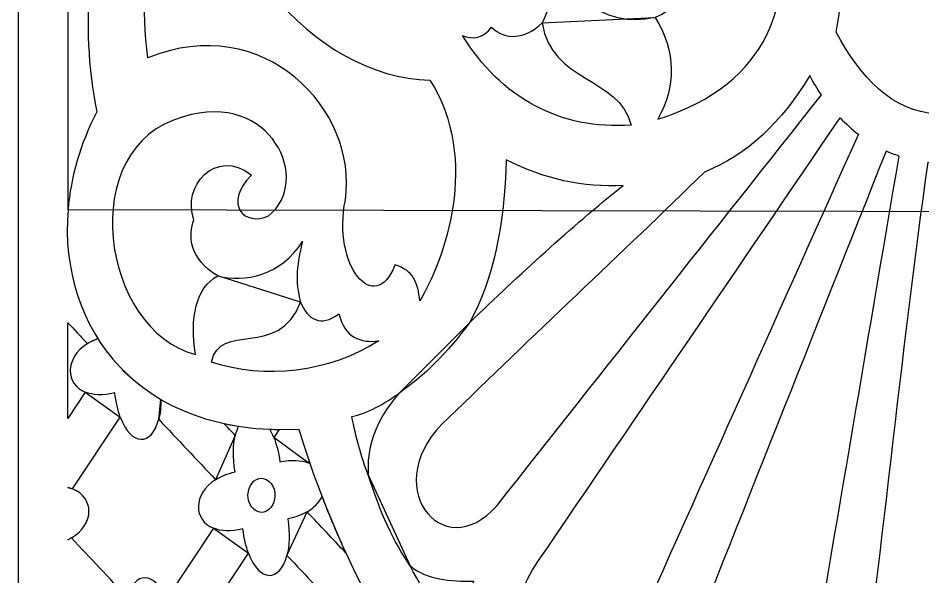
# Model space of a CAD drawing. Header units: centimetres. Extents: x 1.8 to 13.7, y -5.9 to 9.6.
# Drawn here: x 8.017 to 10.825, y -3.751 to -2.018 of the extents above; entities that cross this region are included whole.
import ezdxf

# ---------------------------------------------------------------- set-up
doc = ezdxf.new("R2010")
doc.units = ezdxf.units.CM
doc.header["$MEASUREMENT"] = 0
doc.layers.add('layer 1', color=7, linetype='Continuous')

msp = doc.modelspace()

# ---------------------------------------------------------------- linework, layer by layer
at = {"layer": 'layer 1', "color": 250}
for points, knots in [([(8.01713, 9.60241), (8.01713, 9.60241), (13.71558, 9.60241), (13.71558, 9.60241), (13.71558, 9.60241), (13.71558, 9.60241), (13.71558, -5.90262), (13.71558, -5.90262), (13.71558, -5.90262), (13.71558, -5.90262), (8.01713, -5.90262), (8.01713, -5.90262), (8.01713, -5.90262), (8.01713, -5.90262), (8.01713, 9.60241), (8.01713, 9.60241)], [0, 0, 0, 0, 0.2, 0.2, 0.2, 0.2, 0.4, 0.4, 0.4, 0.4, 0.6, 0.6, 0.6, 0.6, 1, 1, 1, 1]), ([(10.00195, -2.33167), (10.05813, -2.2315), (10.06008, -2.12149), (9.99416, -2.01639), (9.99416, -2.01639), (10.2195, -1.91539), (10.10066, -1.64278), (9.95908, -1.70848), (9.95908, -1.70848), (9.96866, -1.98374), (9.66832, -1.75179), (9.8461, -1.56807), (9.8461, -1.56807), (10.29597, -1.22754), (10.70933, -2.11224), (10.00195, -2.33167)], [0, 0, 0, 0, 0.2, 0.2, 0.2, 0.2, 0.4, 0.4, 0.4, 0.4, 0.6, 0.6, 0.6, 0.6, 1, 1, 1, 1]), ([(8.17213, -2.6121), (8.18047, -2.51118), (8.2099, -2.40783), (8.2613, -2.30877), (8.2613, -2.30877), (8.20574, -2.03638), (8.23787, -1.75095), (8.34265, -1.45469), (8.34265, -1.45469), (8.27916, -1.40094), (8.22132, -1.34394), (8.17194, -1.28209), (8.17194, -1.28209), (8.17194, -1.28209), (8.17213, -2.6121), (8.17213, -2.6121)], [0, 0, 0, 0, 0.2, 0.2, 0.2, 0.2, 0.4, 0.4, 0.4, 0.4, 0.6, 0.6, 0.6, 0.6, 1, 1, 1, 1]), ([(9.26347, -2.8947), (9.33882, -2.76923), (9.45331, -2.45822), (9.29481, -2.21018), (9.29481, -2.21018), (8.93747, -2.20291), (8.57627, -1.80013), (8.60239, -1.30951), (8.60239, -1.30951), (8.47051, -1.56737), (8.37692, -1.83577), (8.42002, -2.14172), (8.42002, -2.14172), (8.77811, -1.99402), (9.0735, -2.30265), (9.03266, -2.58126), (9.03266, -2.58126), (8.99133, -2.78544), (9.12336, -2.94515), (9.18654, -2.78301), (9.18654, -2.78301), (9.24352, -2.80102), (9.25777, -2.83826), (9.26347, -2.8947)], [0, 0, 0, 0, 0.1428571, 0.1428571, 0.1428571, 0.1428571, 0.2857143, 0.2857143, 0.2857143, 0.2857143, 0.4285714, 0.4285714, 0.4285714, 0.4285714, 0.5714286, 0.5714286, 0.5714286, 0.5714286, 0.7142857, 0.7142857, 0.7142857, 0.7142857, 1, 1, 1, 1]), ([(10.86639, -1.60367), (10.78848, -1.73399), (10.6425, -1.74445), (10.53494, -1.68473), (10.53494, -1.68473), (10.57768, -1.80678), (10.58044, -1.9323), (10.55562, -2.0613), (10.55562, -2.0613), (10.62819, -2.20144), (10.73315, -2.3091), (10.86639, -2.31498), (10.86639, -2.31498), (10.99963, -2.3091), (11.1046, -2.20144), (11.17717, -2.0613), (11.17717, -2.0613), (11.15234, -1.9323), (11.15511, -1.80678), (11.19786, -1.68473), (11.19786, -1.68473), (11.09029, -1.74445), (10.94431, -1.73399), (10.86639, -1.60367)], [0, 0, 0, 0, 0.1428571, 0.1428571, 0.1428571, 0.1428571, 0.2857143, 0.2857143, 0.2857143, 0.2857143, 0.4285714, 0.4285714, 0.4285714, 0.4285714, 0.5714286, 0.5714286, 0.5714286, 0.5714286, 0.7142857, 0.7142857, 0.7142857, 0.7142857, 1, 1, 1, 1]), ([(9.64349, -2.03298), (9.68419, -1.94913), (9.68963, -1.86528), (9.67905, -1.78141), (9.67905, -1.78141), (9.71355, -1.93473), (9.82592, -2.05528), (9.99416, -2.01639), (9.99416, -2.01639), (9.99416, -2.01639), (9.64349, -2.03298), (9.64349, -2.03298)], [0, 0, 0, 0, 0.25, 0.25, 0.25, 0.25, 0.5, 0.5, 0.5, 0.5, 1, 1, 1, 1]), ([(9.3957, -2.07214), (9.51416, -2.26347), (9.69968, -2.36692), (9.91968, -2.34954), (9.91968, -2.34954), (9.87974, -2.19872), (9.67204, -2.21882), (9.64349, -2.03298), (9.64349, -2.03298), (9.58775, -2.08573), (9.5293, -2.08665), (9.48604, -2.04603), (9.48604, -2.04603), (9.46244, -2.07946), (9.42582, -2.08609), (9.3957, -2.07214)], [0, 0, 0, 0, 0.2, 0.2, 0.2, 0.2, 0.4, 0.4, 0.4, 0.4, 0.6, 0.6, 0.6, 0.6, 1, 1, 1, 1]), ([(10.47382, -2.19648), (10.48551, -2.2184), (10.49565, -2.23598), (10.50969, -2.25612), (10.50969, -2.25612), (10.17428, -2.6804), (9.83887, -3.10467), (9.50346, -3.52896), (9.50346, -3.52896), (9.3346, -3.72366), (9.12482, -3.46093), (9.35193, -3.25846), (9.35193, -3.25846), (9.60747, -3.00924), (9.89152, -2.74459), (10.14707, -2.49539), (10.14707, -2.49539), (10.2792, -2.44249), (10.38563, -2.34172), (10.47382, -2.19648)], [0, 0, 0, 0, 0.1666667, 0.1666667, 0.1666667, 0.1666667, 0.3333333, 0.3333333, 0.3333333, 0.3333333, 0.5, 0.5, 0.5, 0.5, 0.6666667, 0.6666667, 0.6666667, 0.6666667, 1, 1, 1, 1]), ([(8.56292, -2.64333), (8.54331, -2.69151), (8.54888, -2.76599), (8.63668, -2.8173), (8.63668, -2.8173), (8.56968, -2.85337), (8.54829, -2.9476), (8.56771, -3.06086), (8.56771, -3.06086), (8.27547, -2.98764), (8.19036, -2.41578), (8.52966, -2.32419), (8.52966, -2.32419), (8.8042, -2.24), (8.93132, -2.52563), (8.79363, -2.63089), (8.79363, -2.63089), (8.72229, -2.66597), (8.65016, -2.59681), (8.74132, -2.50461), (8.74132, -2.50461), (8.62962, -2.41847), (8.52412, -2.54064), (8.56292, -2.64333)], [0, 0, 0, 0, 0.1428571, 0.1428571, 0.1428571, 0.1428571, 0.2857143, 0.2857143, 0.2857143, 0.2857143, 0.4285714, 0.4285714, 0.4285714, 0.4285714, 0.5714286, 0.5714286, 0.5714286, 0.5714286, 0.7142857, 0.7142857, 0.7142857, 0.7142857, 1, 1, 1, 1]), ([(9.90491, -3.98233), (10.14473, -3.4477), (10.38456, -2.91308), (10.62438, -2.37845), (10.62438, -2.37845), (10.60451, -2.36229), (10.5854, -2.34546), (10.56765, -2.3275), (10.56765, -2.3275), (10.25582, -2.78505), (9.94398, -3.24262), (9.63215, -3.70017), (9.63215, -3.70017), (9.4173, -4.00794), (9.67005, -4.32854), (9.90491, -3.98233)], [0, 0, 0, 0, 0.2, 0.2, 0.2, 0.2, 0.4, 0.4, 0.4, 0.4, 0.6, 0.6, 0.6, 0.6, 1, 1, 1, 1]), ([(10.71054, -2.43021), (10.7232, -2.43572), (10.73723, -2.44157), (10.75079, -2.44594), (10.75079, -2.44594), (10.649, -3.04564), (10.54636, -3.64703), (10.44456, -4.24671), (10.44456, -4.24671), (10.35044, -4.68667), (9.87641, -4.54209), (10.03387, -4.13126), (10.03387, -4.13126), (10.25942, -3.56517), (10.48498, -2.9963), (10.71054, -2.43021)], [0, 0, 0, 0, 0.2, 0.2, 0.2, 0.2, 0.4, 0.4, 0.4, 0.4, 0.6, 0.6, 0.6, 0.6, 1, 1, 1, 1]), ([(9.41775, -2.96274), (9.49223, -2.83008), (9.52601, -2.65742), (9.53195, -2.45739), (9.53195, -2.45739), (9.6471, -2.51695), (9.77272, -2.54463), (9.89453, -2.5368), (9.89453, -2.5368), (9.7287, -2.66976), (9.57597, -2.81053), (9.41775, -2.96274)], [0, 0, 0, 0, 0.25, 0.25, 0.25, 0.25, 0.5, 0.5, 0.5, 0.5, 1, 1, 1, 1]), ([(10.86639, -2.46591), (10.86639, -2.46591), (10.84072, -2.46478), (10.84072, -2.46478), (10.84072, -2.46478), (10.75558, -3.06833), (10.69613, -3.70325), (10.611, -4.3068), (10.611, -4.3068), (10.57757, -4.55236), (10.66918, -4.69856), (10.86639, -4.70206), (10.86639, -4.70206), (11.06361, -4.69856), (11.15521, -4.55236), (11.12179, -4.3068), (11.12179, -4.3068), (11.03665, -3.70325), (10.9772, -3.06833), (10.89207, -2.46478), (10.89207, -2.46478), (10.89207, -2.46478), (10.86639, -2.46591), (10.86639, -2.46591)], [0, 0, 0, 0, 0.1428571, 0.1428571, 0.1428571, 0.1428571, 0.2857143, 0.2857143, 0.2857143, 0.2857143, 0.4285714, 0.4285714, 0.4285714, 0.4285714, 0.5714286, 0.5714286, 0.5714286, 0.5714286, 0.7142857, 0.7142857, 0.7142857, 0.7142857, 1, 1, 1, 1]), ([(13.56158, -2.62355), (13.58597, -2.98772), (13.33449, -3.31675), (12.84478, -3.29244), (12.84478, -3.29244), (12.69162, -3.79457), (12.42203, -4.22457), (12.07824, -4.52903), (12.07824, -4.52903), (11.73444, -4.83348), (11.31642, -5.01242), (10.86639, -5.01242), (10.86639, -5.01242), (10.41637, -5.01242), (9.99836, -4.83348), (9.65456, -4.52903), (9.65456, -4.52903), (9.31076, -4.22457), (9.04118, -3.79457), (8.88802, -3.29244), (8.88802, -3.29244), (8.39325, -3.31699), (8.14166, -2.9809), (8.17207, -2.61226), (8.17207, -2.61226), (8.17207, -2.61226), (13.56158, -2.62355), (13.56158, -2.62355)], [0, 0, 0, 0, 0.125, 0.125, 0.125, 0.125, 0.25, 0.25, 0.25, 0.25, 0.375, 0.375, 0.375, 0.375, 0.5, 0.5, 0.5, 0.5, 0.625, 0.625, 0.625, 0.625, 0.75, 0.75, 0.75, 0.75, 1, 1, 1, 1]), ([(8.89351, -2.89849), (8.87472, -2.83581), (8.88348, -2.77314), (8.89998, -2.71046), (8.89998, -2.71046), (8.83318, -2.81521), (8.71991, -2.84005), (8.63668, -2.8173), (8.63668, -2.8173), (8.63668, -2.8173), (8.89351, -2.89849), (8.89351, -2.89849)], [0, 0, 0, 0, 0.25, 0.25, 0.25, 0.25, 0.5, 0.5, 0.5, 0.5, 1, 1, 1, 1]), ([(8.89351, -2.89849), (8.82535, -3.07788), (8.64064, -2.95662), (8.61766, -3.08491), (8.61766, -3.08491), (8.78095, -3.13953), (8.9823, -3.11748), (9.13609, -3.01877), (9.13609, -3.01877), (9.08054, -3.02688), (9.02976, -3.00791), (9.01242, -2.93456), (9.01242, -2.93456), (8.95694, -2.97866), (8.91492, -2.9516), (8.89351, -2.89849)], [0, 0, 0, 0, 0.2, 0.2, 0.2, 0.2, 0.4, 0.4, 0.4, 0.4, 0.6, 0.6, 0.6, 0.6, 1, 1, 1, 1]), ([(8.1712, -3.26006), (8.1712, -3.26006), (8.22568, -3.17796), (8.22568, -3.17796), (8.22568, -3.17796), (8.16356, -3.15257), (8.16082, -3.07264), (8.23238, -3.02743), (8.23238, -3.02743), (8.21198, -3.00579), (8.19159, -2.98415), (8.1712, -2.96252), (8.1712, -2.96252), (8.1712, -2.96252), (8.1712, -3.26006), (8.1712, -3.26006)], [0, 0, 0, 0, 0.2, 0.2, 0.2, 0.2, 0.4, 0.4, 0.4, 0.4, 0.6, 0.6, 0.6, 0.6, 1, 1, 1, 1]), ([(9.19696, -3.18298), (9.27922, -3.12568), (9.3494, -3.05479), (9.41775, -2.96274), (9.41775, -2.96274), (9.41775, -2.96274), (9.19696, -3.18298), (9.19696, -3.18298)], [0, 0, 0, 0, 0.3333333, 0.3333333, 0.3333333, 0.3333333, 1, 1, 1, 1]), ([(8.26447, -3.01162), (8.25246, -3.01616), (8.24178, -3.0215), (8.23238, -3.02743), (8.23238, -3.02743), (8.23238, -3.02743), (8.26447, -3.01162), (8.26447, -3.01162)], [0, 0, 0, 0, 0.3333333, 0.3333333, 0.3333333, 0.3333333, 1, 1, 1, 1]), ([(8.35815, -3.12438), (8.35255, -3.1192), (8.34709, -3.11392), (8.34175, -3.10854), (8.34175, -3.10854), (8.34609, -3.11548), (8.35174, -3.12092), (8.35815, -3.12438)], [0, 0, 0, 0, 0.3333333, 0.3333333, 0.3333333, 0.3333333, 1, 1, 1, 1]), ([(8.22568, -3.17796), (8.24844, -3.18728), (8.27913, -3.18928), (8.3171, -3.17953), (8.3171, -3.17953), (8.32065, -3.20945), (8.32658, -3.23452), (8.33405, -3.25498), (8.33405, -3.25498), (8.33405, -3.25498), (8.22568, -3.17796), (8.22568, -3.17796)], [0, 0, 0, 0, 0.25, 0.25, 0.25, 0.25, 0.5, 0.5, 0.5, 0.5, 1, 1, 1, 1]), ([(8.45351, -3.26202), (8.45789, -3.24482), (8.46037, -3.22414), (8.4603, -3.20009), (8.4603, -3.20009), (8.4603, -3.20009), (8.45351, -3.26202), (8.45351, -3.26202)], [0, 0, 0, 0, 0.3333333, 0.3333333, 0.3333333, 0.3333333, 1, 1, 1, 1]), ([(9.10379, -3.4346), (9.09806, -3.35732), (9.12223, -3.27038), (9.19696, -3.18298), (9.19696, -3.18298), (9.15637, -3.21164), (9.0998, -3.24519), (9.05262, -3.2532), (9.05262, -3.2532), (9.06559, -3.31656), (9.08016, -3.37412), (9.10379, -3.4346)], [0, 0, 0, 0, 0.25, 0.25, 0.25, 0.25, 0.5, 0.5, 0.5, 0.5, 1, 1, 1, 1]), ([(8.35709, -3.81506), (8.37642, -3.73394), (8.44066, -3.72938), (8.4768, -3.82085), (8.4768, -3.82085), (8.4768, -3.82085), (8.62342, -3.59993), (8.62342, -3.59993), (8.62342, -3.59993), (8.56131, -3.57454), (8.55855, -3.49459), (8.63012, -3.4494), (8.63012, -3.4494), (8.57125, -3.38695), (8.51237, -3.32448), (8.45351, -3.26202), (8.45351, -3.26202), (8.43245, -3.34467), (8.36763, -3.34678), (8.33405, -3.25498), (8.33405, -3.25498), (8.33405, -3.25498), (8.186, -3.47804), (8.186, -3.47804), (8.186, -3.47804), (8.25342, -3.50377), (8.25594, -3.58699), (8.18255, -3.62988), (8.18255, -3.62988), (8.24072, -3.6916), (8.2989, -3.75333), (8.35709, -3.81506)], [0, 0, 0, 0, 0.1111111, 0.1111111, 0.1111111, 0.1111111, 0.2222222, 0.2222222, 0.2222222, 0.2222222, 0.3333333, 0.3333333, 0.3333333, 0.3333333, 0.4444444, 0.4444444, 0.4444444, 0.4444444, 0.5555556, 0.5555556, 0.5555556, 0.5555556, 0.6666667, 0.6666667, 0.6666667, 0.6666667, 0.7777778, 0.7777778, 0.7777778, 0.7777778, 1, 1, 1, 1]), ([(8.70101, -3.2834), (8.68559, -3.28099), (8.67051, -3.27815), (8.65573, -3.27495), (8.65573, -3.27495), (8.66743, -3.28735), (8.67913, -3.29976), (8.69083, -3.31217), (8.69083, -3.31217), (8.69346, -3.30114), (8.69692, -3.29155), (8.70101, -3.2834)], [0, 0, 0, 0, 0.25, 0.25, 0.25, 0.25, 0.5, 0.5, 0.5, 0.5, 1, 1, 1, 1]), ([(8.69083, -3.31217), (8.68403, -3.34066), (8.68277, -3.37856), (8.69024, -3.42509), (8.69024, -3.42509), (8.66629, -3.43073), (8.6463, -3.43918), (8.63012, -3.4494), (8.63012, -3.4494), (8.63012, -3.4494), (8.69083, -3.31217), (8.69083, -3.31217)], [0, 0, 0, 0, 0.25, 0.25, 0.25, 0.25, 0.5, 0.5, 0.5, 0.5, 1, 1, 1, 1]), ([(8.82672, -3.29361), (8.81725, -3.29351), (8.80789, -3.29327), (8.79862, -3.29288), (8.79862, -3.29288), (8.80284, -3.30026), (8.80684, -3.3086), (8.81054, -3.31798), (8.81054, -3.31798), (8.81054, -3.31798), (8.82672, -3.29361), (8.82672, -3.29361)], [0, 0, 0, 0, 0.25, 0.25, 0.25, 0.25, 0.5, 0.5, 0.5, 0.5, 1, 1, 1, 1]), ([(8.91749, -3.39712), (8.8952, -3.38863), (8.86586, -3.38638), (8.82977, -3.39399), (8.82977, -3.39399), (8.82531, -3.36369), (8.81863, -3.33844), (8.81054, -3.31798), (8.81054, -3.31798), (8.81054, -3.31798), (8.91749, -3.39712), (8.91749, -3.39712)], [0, 0, 0, 0, 0.25, 0.25, 0.25, 0.25, 0.5, 0.5, 0.5, 0.5, 1, 1, 1, 1]), ([(8.92277, -3.39932), (8.92199, -3.3971), (8.92122, -3.39488), (8.92047, -3.39265), (8.92047, -3.39265), (8.92047, -3.39265), (8.91749, -3.39713), (8.91749, -3.39713), (8.91749, -3.39713), (8.9193, -3.39782), (8.92106, -3.39856), (8.92277, -3.39932)], [0, 0, 0, 0, 0.25, 0.25, 0.25, 0.25, 0.5, 0.5, 0.5, 0.5, 1, 1, 1, 1]), ([(8.8135, -3.48856), (8.8095, -3.45988), (8.78773, -3.44061), (8.76504, -3.44566), (8.76504, -3.44566), (8.74235, -3.45071), (8.72711, -3.47825), (8.73111, -3.50693), (8.73111, -3.50693), (8.73512, -3.53562), (8.75688, -3.55489), (8.77957, -3.54984), (8.77957, -3.54984), (8.80225, -3.54477), (8.8175, -3.51725), (8.8135, -3.48856)], [0, 0, 0, 0, 0.2, 0.2, 0.2, 0.2, 0.4, 0.4, 0.4, 0.4, 0.6, 0.6, 0.6, 0.6, 1, 1, 1, 1]), ([(9.10379, -3.4346), (9.13934, -3.55102), (9.18342, -3.64224), (9.23337, -3.71621), (9.23337, -3.71621), (9.23337, -3.71621), (9.10379, -3.4346), (9.10379, -3.4346)], [0, 0, 0, 0, 0.3333333, 0.3333333, 0.3333333, 0.3333333, 1, 1, 1, 1]), ([(8.186, -3.47804), (8.18138, -3.47627), (8.17644, -3.47478), (8.1712, -3.47358), (8.1712, -3.47358), (8.1712, -3.47358), (8.186, -3.47804), (8.186, -3.47804)], [0, 0, 0, 0, 0.3333333, 0.3333333, 0.3333333, 0.3333333, 1, 1, 1, 1]), ([(9.03379, -3.67602), (9.00759, -3.61917), (8.98301, -3.56101), (8.96011, -3.50162), (8.96011, -3.50162), (8.95149, -3.51929), (8.93625, -3.53597), (8.91404, -3.54896), (8.91404, -3.54896), (8.95394, -3.59132), (8.99386, -3.63367), (9.03379, -3.67602)], [0, 0, 0, 0, 0.25, 0.25, 0.25, 0.25, 0.5, 0.5, 0.5, 0.5, 1, 1, 1, 1]), ([(8.85124, -3.68399), (8.8585, -3.6555), (8.86058, -3.61747), (8.85437, -3.57041), (8.85437, -3.57041), (8.87803, -3.56592), (8.89786, -3.55842), (8.91402, -3.54896), (8.91402, -3.54896), (8.91402, -3.54896), (8.85124, -3.68399), (8.85124, -3.68399)], [0, 0, 0, 0, 0.25, 0.25, 0.25, 0.25, 0.5, 0.5, 0.5, 0.5, 1, 1, 1, 1]), ([(8.62342, -3.59993), (8.64617, -3.60925), (8.67688, -3.61124), (8.71484, -3.6015), (8.71484, -3.6015), (8.71839, -3.6314), (8.72432, -3.65649), (8.7318, -3.67693), (8.7318, -3.67693), (8.7318, -3.67693), (8.62342, -3.59993), (8.62342, -3.59993)], [0, 0, 0, 0, 0.25, 0.25, 0.25, 0.25, 0.5, 0.5, 0.5, 0.5, 1, 1, 1, 1]), ([(8.1712, -3.63589), (8.17515, -3.63399), (8.17895, -3.63199), (8.18255, -3.62988), (8.18255, -3.62988), (8.18255, -3.62988), (8.1712, -3.63589), (8.1712, -3.63589)], [0, 0, 0, 0, 0.3333333, 0.3333333, 0.3333333, 0.3333333, 1, 1, 1, 1]), ([(8.75482, -4.23701), (8.77415, -4.15591), (8.83839, -4.15133), (8.87454, -4.24282), (8.87454, -4.24282), (8.87454, -4.24282), (9.02116, -4.0219), (9.02116, -4.0219), (9.02116, -4.0219), (8.95904, -3.99649), (8.9563, -3.91656), (9.02785, -3.87137), (9.02785, -3.87137), (8.96899, -3.8089), (8.91012, -3.74646), (8.85124, -3.68399), (8.85124, -3.68399), (8.83018, -3.76664), (8.76536, -3.76875), (8.7318, -3.67693), (8.7318, -3.67693), (8.7318, -3.67693), (8.58375, -3.90001), (8.58375, -3.90001), (8.58375, -3.90001), (8.65116, -3.92573), (8.65367, -4.00894), (8.58028, -4.05185), (8.58028, -4.05185), (8.63846, -4.11356), (8.69665, -4.1753), (8.75482, -4.23701)], [0, 0, 0, 0, 0.1111111, 0.1111111, 0.1111111, 0.1111111, 0.2222222, 0.2222222, 0.2222222, 0.2222222, 0.3333333, 0.3333333, 0.3333333, 0.3333333, 0.4444444, 0.4444444, 0.4444444, 0.4444444, 0.5555556, 0.5555556, 0.5555556, 0.5555556, 0.6666667, 0.6666667, 0.6666667, 0.6666667, 0.7777778, 0.7777778, 0.7777778, 0.7777778, 1, 1, 1, 1]), ([(9.23337, -3.71621), (9.28587, -3.81488), (9.34379, -3.90857), (9.40663, -3.99659), (9.40663, -3.99659), (9.39819, -3.91504), (9.41489, -3.83907), (9.43034, -3.76389), (9.43034, -3.76389), (9.36202, -3.76483), (9.28164, -3.75884), (9.23337, -3.71621)], [0, 0, 0, 0, 0.25, 0.25, 0.25, 0.25, 0.5, 0.5, 0.5, 0.5, 1, 1, 1, 1])]:
    msp.add_open_spline(points, degree=3, knots=knots, dxfattribs=at)

doc.saveas('drawing.dxf')
